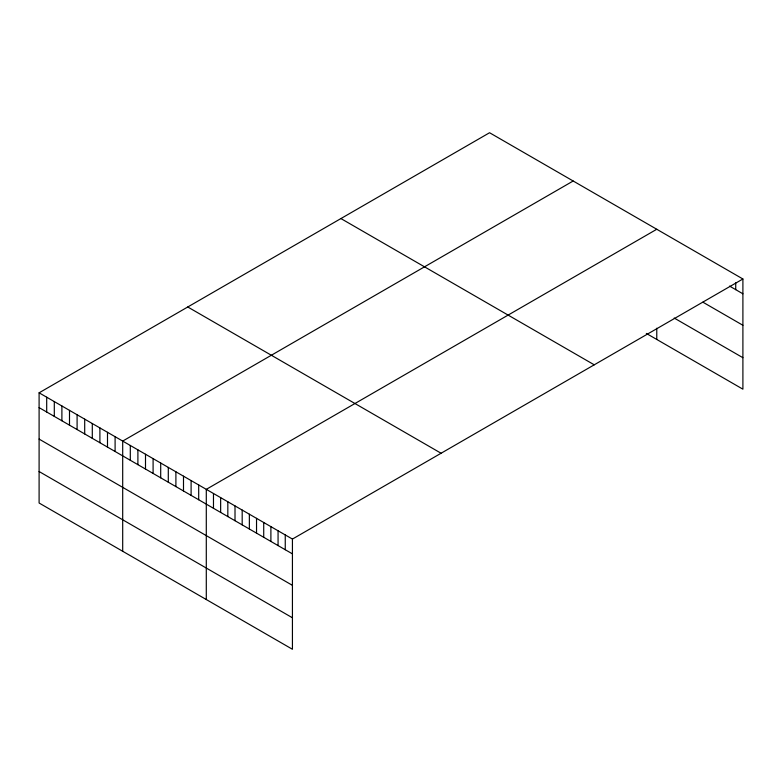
<?xml version="1.0" encoding="UTF-8"?>
<svg xmlns="http://www.w3.org/2000/svg" width="782" height="782" viewBox="0 0 782 782"><rect width="100%" height="100%" fill="white"/><g stroke="black" fill="none" stroke-linecap="round" stroke-linejoin="round"><path stroke-width="1.17" d="M39.1 392.818L292.429 539.072L292.429 649.265L39.1 503.012L39.1 392.818L489.571 132.735L742.9 278.988L742.9 389.182L646.323 333.425M573.167 181.004L122.696 441.077L122.696 551.271M656.772 229.263L206.292 489.346L206.292 599.54M292.429 539.072L742.9 278.988M729.567 286.095L742.9 293.797M702.91 302.184L742.9 325.273M674.201 318.039L742.9 357.706M340.913 218.559L594.242 364.823M187.758 306.984L441.087 453.247M39.1 407.618L292.429 553.871M39.1 439.093L292.429 585.347M39.1 471.526L292.429 617.78M735.725 282.82L735.725 289.653M656.772 328.215L656.772 339.456M285.254 534.927L285.254 549.726M278.069 530.783L278.069 545.582M270.895 526.638L270.895 541.437M263.72 522.493L263.72 537.293M256.535 518.349L256.535 533.148M249.36 514.204L249.36 529.003M242.185 510.059L242.185 524.859M235.011 505.915L235.011 520.724M227.826 501.78L227.826 516.579M220.651 497.635L220.651 512.435M213.476 493.491L213.476 508.29M198.696 484.957L198.696 499.757M191.101 480.568L191.101 495.368M183.496 476.179L183.496 490.979M175.901 471.79L175.901 486.59M168.296 467.401L168.296 482.201M160.701 463.012L160.701 477.822M153.096 458.633L153.096 473.433M145.501 454.244L145.501 469.044M137.896 449.855L137.896 464.655M130.301 445.466L130.301 460.266M115.101 436.688L115.101 451.488M107.496 432.299L107.496 447.099M99.901 427.92L99.901 442.72M92.296 423.531L92.296 438.331M84.7 419.142L84.7 433.942M77.095 414.753L77.095 429.553M69.5 410.364L69.5 425.164M61.895 405.975L61.895 420.775M54.3 401.586L54.3 416.386M46.695 397.197L46.695 411.997"/></g></svg>
